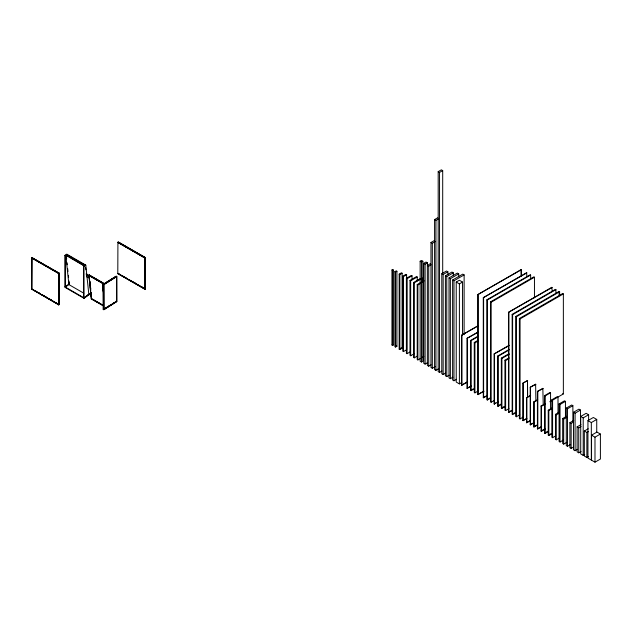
<?xml version="1.0" encoding="UTF-8"?>
<svg xmlns="http://www.w3.org/2000/svg" width="632" height="632" viewBox="0 0 632 632"><rect width="100%" height="100%" fill="white"/><g stroke="black" fill="none" stroke-linecap="round" stroke-linejoin="round"><path stroke-width="0.95" d="M83.787 293.193L68.896 284.59L69.101 282.259M91.126 293.303L84.024 298.32L64.97 287.323L64.922 255.407L66.723 254.127L85.778 265.132L88.843 294.409M69.52 284.147L65.349 287.11L65.349 255.652L67.15 254.372L67.189 254.838M83.55 297.617L83.55 266.167L85.352 264.887L85.391 265.345L77.949 261.048M84.024 298.32L83.969 266.412L85.778 265.132M89.468 275.038L88.836 275.489L102.424 283.262L103.285 292.087M102.368 283.302L103 282.852L89.412 275.078M87.564 295.199L87.982 294.907M68.082 284.629L64.922 286.865L83.977 297.862L90.921 292.932L91.316 296.803M103.182 305.714L91.285 298.912L91.687 298.628M83.977 297.862L91.079 292.845L91.324 295.744M103.261 309.364L103.198 284.329L116.114 276.176L116.786 276.532L116.786 301.535L103.869 309.688L103.198 309.332M116.296 276.279L103.261 284.361L103.379 309.427M116.422 276.342L103.443 284.463L103.561 309.522L116.478 301.369M103.561 284.526L116.541 276.405M103.688 284.59L116.659 276.468L116.723 301.503L103.743 309.625M103.806 284.653L116.786 276.532M104.936 308.377L111.516 304.363M113.073 303.313L114.748 302.325M103.624 309.554L116.604 301.432M32.24 257.595L31.6 257.959L58.721 273.553L58.721 304.806M59.305 304.466L58.665 304.837L31.892 289.045M59.242 304.498L59.305 273.214L58.665 273.585L58.665 304.837M145.036 257.911L144.918 289.235L117.797 273.64L118.318 273.34M144.862 258.014L145.502 257.651L145.502 288.895L144.862 289.266L144.862 258.014L117.797 242.388L118.437 242.024L145.502 257.651L145.328 288.998M441.91 371.063L439.54 372.43L438.189 371.648L438.189 171.643L441.341 169.826L442.7 170.601L442.7 274.051M438.189 171.643L439.54 172.425L442.7 170.601M438.3 368.977L435.93 370.344L434.579 369.57L434.579 219.565L437.739 217.74M434.579 219.565L435.93 220.347L438.3 218.98M435.48 366.442L432.32 368.266L430.969 367.484L430.969 242.483L434.129 240.658M430.969 242.483L432.32 243.265L435.48 241.44M391.951 269.959L393.309 269.959L393.309 344.954L392.63 345.349L391.951 344.954L391.951 269.959L393.309 269.959M394.882 271.649L396.232 270.867L396.912 271.262L396.912 346.265L395.553 347.039L394.882 346.652L394.882 271.649L395.553 272.044L396.912 271.262M420.146 261.229L421.497 260.447L422.848 261.229L422.848 361.235L421.497 362.018L420.146 361.235L420.146 261.229L421.497 262.011L422.848 261.229M399.171 274.122L401.423 272.819L402.102 273.214L402.102 348.208L399.843 349.512L399.171 349.125L399.171 274.122L399.843 274.509L402.102 273.214M427.358 362.792L425.107 364.095L423.756 363.313L423.756 263.315L426.007 262.011L427.358 262.793L427.358 365.399L428.717 366.181L431.079 364.814M402.782 276.208L405.934 274.383L406.613 274.77L406.613 349.773L403.453 351.597L402.782 351.21L402.782 276.208L403.453 276.595L406.613 274.77M423.756 263.315L425.107 264.097L427.358 262.793M430.518 263.576L427.358 265.401L428.717 266.183L431.079 264.808M410.373 351.771L407.063 353.683L406.384 353.288L406.384 278.285L411.345 275.426L412.024 275.813L412.024 279.763M406.384 278.285L407.063 278.68L412.024 275.813M413.944 353.873L410.674 355.761L409.994 355.374L409.994 280.371L416.535 276.595L417.215 276.99L417.215 280.932M409.994 280.371L410.674 280.766L417.215 276.99M417.618 355.919L414.284 357.846L413.604 357.459L413.604 282.457L420.28 278.601M413.604 282.457L414.284 282.844L420.959 278.988M420.43 358.463L417.886 359.932L417.215 359.537L417.215 284.542L420.596 282.583M422.287 281.611L423.977 280.632M417.215 284.542L417.886 284.929L420.43 283.468M422.121 282.488L423.811 281.509M445.521 373.149L443.151 374.515L441.792 373.733L441.792 273.727L446.532 270.994L447.883 271.776L447.883 274.723M441.792 273.727L443.151 274.509L447.883 271.776M449.21 375.179L446.761 376.601L445.402 375.819L445.402 275.813L451.943 272.037L453.294 272.819L453.294 275.757M445.402 275.813L446.761 276.595L453.294 272.819M452.868 377.233L450.363 378.679L449.012 377.897L449.012 277.898L457.355 273.079L458.714 273.861L458.714 276.8M449.012 277.898L450.363 278.68L458.714 273.861M456.509 379.303L453.974 380.764L452.623 379.982L452.623 279.984L462.766 274.122L464.125 274.904L464.125 334.707M452.623 279.984L453.974 280.766L464.125 274.904M461.755 382.526L459.385 383.893L456.233 382.068L456.233 282.062L459.385 280.245L462.545 282.062L462.545 335.007M456.233 282.062L459.385 283.887L462.545 282.062M484.049 391.263L477.879 394.565L477.879 294.567L521.179 269.564L521.408 276.555M477.879 294.567L521.408 269.698M391.951 344.954L393.309 344.954M486.996 395.909L483.29 397.694L483.29 297.688L526.598 272.692L526.906 276.792M483.29 297.688L526.906 272.866M399.171 349.125L401.423 347.821L402.102 348.208M490.724 398.057L487.327 400.017L486.901 399.772L486.901 299.773L530.201 274.77L530.627 275.015L530.627 278.941M486.901 299.773L487.327 300.018L530.627 275.015M494.556 400.269L491.159 402.228L490.511 401.857L490.511 301.859L533.811 276.856L534.459 277.227L534.459 297.822M490.511 301.859L491.159 302.23L534.459 277.227M422.121 357.491L423.811 356.511M467.696 381.957L461.644 385.188L461.644 335.189L478.298 325.575M461.644 335.189L478.519 325.701M512.283 410.508L508.555 412.277L508.555 312.271L551.855 287.276L552.194 291.392M508.555 312.271L552.194 287.465M471.527 386.089L467.056 388.317L467.056 338.317L477.879 332.069M467.056 338.317L478.187 332.242M516.012 412.657L512.615 414.616L512.165 414.355L512.165 314.357L555.465 289.353L555.915 289.614L555.915 293.54M512.165 314.357L512.615 314.618L555.915 289.614M474.419 388.72L471.085 390.647L470.666 390.402L470.666 340.395L478.155 336.074M470.666 340.395L471.085 340.64L477.745 336.793M519.733 414.805L516.336 416.764L515.767 416.441L515.767 316.442L559.075 291.439L559.636 291.763L559.636 295.689M515.767 316.442L516.336 316.766L559.636 291.763M478.25 390.932L474.916 392.859L474.269 392.48L474.269 342.481L478.432 340.079M474.269 342.481L474.916 342.86L478.25 340.932M523.454 416.954L520.057 418.913L519.378 418.526L519.378 318.52L562.678 293.525L563.357 293.912L563.357 393.918L552.589 400.198L552.589 437.7L551.855 437.273L551.855 399.772L557.266 396.651L558.001 397.07L558.001 413.849M519.378 318.52L520.057 318.915L563.357 293.912M498.624 401.731L494.121 403.943L494.121 353.944L509.108 345.285M494.121 353.944L509.447 345.483M501.508 404.362L498.182 406.289L497.724 406.028L497.724 356.021L509.384 349.291M497.724 356.021L498.182 356.282L509.005 350.033M505.229 406.51L501.903 408.43L501.334 408.106L501.334 358.107L508.831 353.778M501.334 358.107L501.903 358.431L509.392 354.11M461.644 385.188L467.475 381.823M508.95 408.659L505.624 410.579L504.944 410.192L504.944 360.193L509.108 357.783M504.944 360.193L505.624 360.58L508.95 358.66M467.056 388.317L470.382 386.397M470.666 390.402L473.163 388.957M477.879 394.565L482.974 391.627M483.29 397.694L486.687 395.727M488.599 398.792L490.298 397.812M526.914 418.534L522.988 420.612L522.988 383.111L527.499 380.503L527.665 397.378M522.988 383.111L527.665 380.598M494.121 403.943L495.78 402.979M497.724 406.028L501.058 404.101M534.348 422.705L530.201 424.775L530.201 387.274L535.62 384.145L535.897 401.091M530.201 387.274L535.897 384.311M502.171 407.624L503.83 406.668M530.69 420.588L526.598 422.69L526.598 397.694L530.461 395.458M541.679 426.94L537.421 428.938L537.421 391.437L542.833 388.317L543.228 404.33M526.598 397.694L530.69 395.593M537.421 391.437L543.228 388.546M508.555 412.277L511.952 410.31M513.856 413.375L515.554 412.396M537.24 425.265L533.811 426.861L533.811 401.857L537.682 399.629M548.236 431.617L545.147 433.402L544.634 433.11L544.634 395.608L550.053 392.48L550.559 392.772L550.559 409.552M533.811 401.857L537.24 400.269M544.634 395.608L545.147 395.901L550.559 392.772M545.345 429.057L541.482 431.285L541.032 431.024L541.032 406.021L544.895 403.793M541.032 406.021L541.482 406.281L545.345 404.053M549.769 401.762L552.321 400.285M522.988 420.612L525.99 418.874M526.598 422.69L530.461 420.462M551.902 433.734L548.813 435.519L548.244 435.195L548.244 410.192L552.115 407.956M563.12 440.212L560.031 441.997L559.075 441.444L559.075 403.943L564.487 400.814L565.442 401.367L565.442 417.159M548.244 410.192L548.813 410.516L551.902 408.73M559.075 403.943L560.031 404.496L565.442 401.367M530.201 424.775L534.072 422.539M533.811 426.861L536.908 425.075M559.344 438.031L556.255 439.817L555.465 439.358L555.465 414.355L559.328 412.127M570.562 444.509L567.473 446.295L566.288 445.607L566.288 408.106L571.699 404.986L572.884 405.665L572.884 421.457M555.465 414.355L556.255 414.813L559.344 413.028M566.288 408.106L567.473 408.793L572.884 405.665M538.195 428.496L541.284 426.711M541.032 431.024L544.12 429.239M566.786 442.329L563.697 444.114L562.678 443.522L562.678 418.526L566.548 416.291M577.403 449.344L575.081 450.687L573.508 449.779L573.508 412.277L578.92 409.149L580.5 410.057L580.5 424.862M562.678 418.526L563.697 419.111L566.786 417.325M573.508 412.277L575.081 413.186L580.5 410.057M544.634 433.11L547.731 431.324M549.018 434.745L550.567 433.852M573.461 447.069L571.138 448.404L569.898 447.693L569.898 422.69L573.761 420.462M584.75 454.479L583.202 455.372L580.721 453.942L580.721 416.441L586.133 413.312L588.613 414.75L588.613 420.667M569.898 422.69L571.138 423.408L573.461 422.065M580.721 416.441L583.202 417.871L588.613 414.75M552.589 437.7L555.678 435.914M581.069 451.461L578.746 452.804L577.111 451.856L577.111 426.861L580.982 424.625M596.734 419.435L591.323 422.563L591.323 460.064L587.942 458.105L587.942 420.604L593.353 417.483L596.734 419.435L596.734 432.264M577.111 426.861L578.746 427.801L581.069 426.466M588.416 456.596L586.867 457.489L584.331 456.028L584.331 431.024L588.194 428.796M584.331 431.024L586.867 432.486L588.416 431.593M591.544 435.187L596.963 432.067L600.4 434.05L600.4 459.053L594.989 462.174L591.544 460.191L591.544 435.187L594.989 437.178L600.4 434.05M86.6 276.784L89.412 277.78M103.198 284.329L103.869 284.684L103.869 309.688M116.114 301.18L116.786 301.535M562.678 393.523L563.357 393.918M551.855 399.772L552.589 400.198M587.942 420.604L591.323 422.563M396.232 345.87L396.912 346.265M118.263 242.119L145.384 257.714M118.089 242.222L145.265 257.785L145.21 289.069M117.971 242.293L145.091 257.88M117.852 242.356L144.973 257.951M133.542 282.125L135.295 283.073M141.157 286.525L142.848 287.497M119.045 273.893L120.744 274.873M122.434 275.844L127.561 278.744M129.197 279.755L135.177 283.136M136.812 284.147L142.785 287.536M118.026 273.506L145.155 289.101M117.915 273.577L145.036 289.164L145.155 257.848M68.019 255.312L72.98 258.18M74.639 259.136L76.29 260.092M66.249 255.012L84.506 265.977M84.04 265.819L65.831 255.304L68.896 284.59M64.922 255.407L65.349 255.652M83.55 266.167L83.969 266.412M89.294 275.165L102.89 282.938L103.237 286.881M89.183 275.244L102.771 283.018L103.119 286.96M89.065 275.331L102.653 283.097L103.008 287.047M86.308 273.877L103.703 283.918M86.355 274.335L88.843 275.765M32.121 257.659L59.305 273.214M32.003 257.73L59.131 273.316M92.477 299.157L100.994 304M91.514 298.754L103.411 305.548M103.3 305.627L91.403 298.833L89.009 275.37M34.602 290.404L36.293 291.384M38.828 292.853L40.519 293.825M42.218 294.804L47.289 297.735M48.98 298.707L51.571 300.137M56.588 303.099L59.131 304.569L59.187 273.285M34.483 290.475L37.019 291.937M38.718 292.916L40.464 293.856M42.099 294.868L59.068 304.6M66.4 257.082L66.494 257.564M103 282.852L103.356 286.802M102.542 283.183L103.3 291.028M90.518 286.873L90.724 288.832M91.134 292.735L91.34 294.686M89.238 275.204L89.389 277.195M89.855 281.058L90.1 284.029M90.463 286.92L90.716 289.883M89.12 275.283L89.475 279.233M89.736 281.145L90.084 285.087M90.352 286.999L90.7 290.941M88.891 275.449L91.285 298.912M85.612 267.439L85.865 269.769M86.276 273.672L86.576 276.595M66.455 256.955L66.66 258.907M67.063 262.793L67.269 264.745M67.679 268.639L67.98 271.555M68.382 275.355L68.596 277.393M68.967 280.956L69.165 282.828M594.989 437.178L594.989 462.174M586.867 432.486L586.867 457.489M583.202 417.871L583.202 455.372M578.746 427.801L578.746 452.804M575.081 413.186L575.081 450.687M571.138 423.408L571.138 448.404M567.473 408.793L567.473 446.295M563.697 419.111L563.697 444.114M560.031 404.496L560.031 441.997M559.075 291.439L559.075 295.357M556.255 414.813L556.255 439.817M548.813 410.516L548.813 435.519M545.147 395.901L545.147 433.402M541.482 406.281L541.482 431.285M537.816 391.666L537.816 429.168M534.151 402.055L534.151 427.05M530.485 387.44L530.485 424.941M527.499 380.503L527.499 397.283M526.819 397.82L526.819 422.824M523.154 383.205L523.154 420.707M521.179 269.564L521.179 275.449M520.057 318.915L520.057 418.913M516.336 316.766L516.336 416.764M512.615 314.618L512.615 414.616M508.894 312.469L508.894 412.467M505.624 360.58L505.624 410.579M501.903 358.431L501.903 408.43M498.182 356.282L498.182 406.289M494.453 354.133L494.453 404.14M491.159 302.23L491.159 402.228M487.327 300.018L487.327 400.017M483.606 297.87L483.606 397.868M478.108 294.694L478.108 394.7M474.916 342.86L474.916 392.859M471.085 340.64L471.085 390.647M467.364 338.491L467.364 388.498M461.866 335.323L461.866 385.322M459.385 283.887L459.385 383.893M453.974 280.766L453.974 380.764M450.363 278.68L450.363 378.679M446.761 276.595L446.761 376.601M443.151 274.509L443.151 374.515M439.54 172.425L439.54 372.43M435.93 220.347L435.93 370.344M432.32 243.265L432.32 368.266M428.717 266.183L428.717 366.181M425.107 264.097L425.107 364.095M422.626 278.025L422.626 281.975M421.497 262.011L421.497 362.018M417.886 284.929L417.886 359.932M414.284 282.844L414.284 357.846M410.674 280.766L410.674 355.761M407.063 278.68L407.063 353.683M403.453 276.595L403.453 351.597M399.843 274.509L399.843 349.512M395.553 272.044L395.553 347.039M392.63 270.346L392.63 345.349M117.915 242.325L117.797 273.64M103.743 284.621L103.806 309.656M103.624 284.558L103.688 309.585M31.774 257.864L31.718 289.148L58.839 304.735L58.895 273.451L31.718 257.896L31.6 289.211M59.013 273.387L31.892 257.793L31.829 289.077L58.958 304.671L59.068 273.348"/></g></svg>
